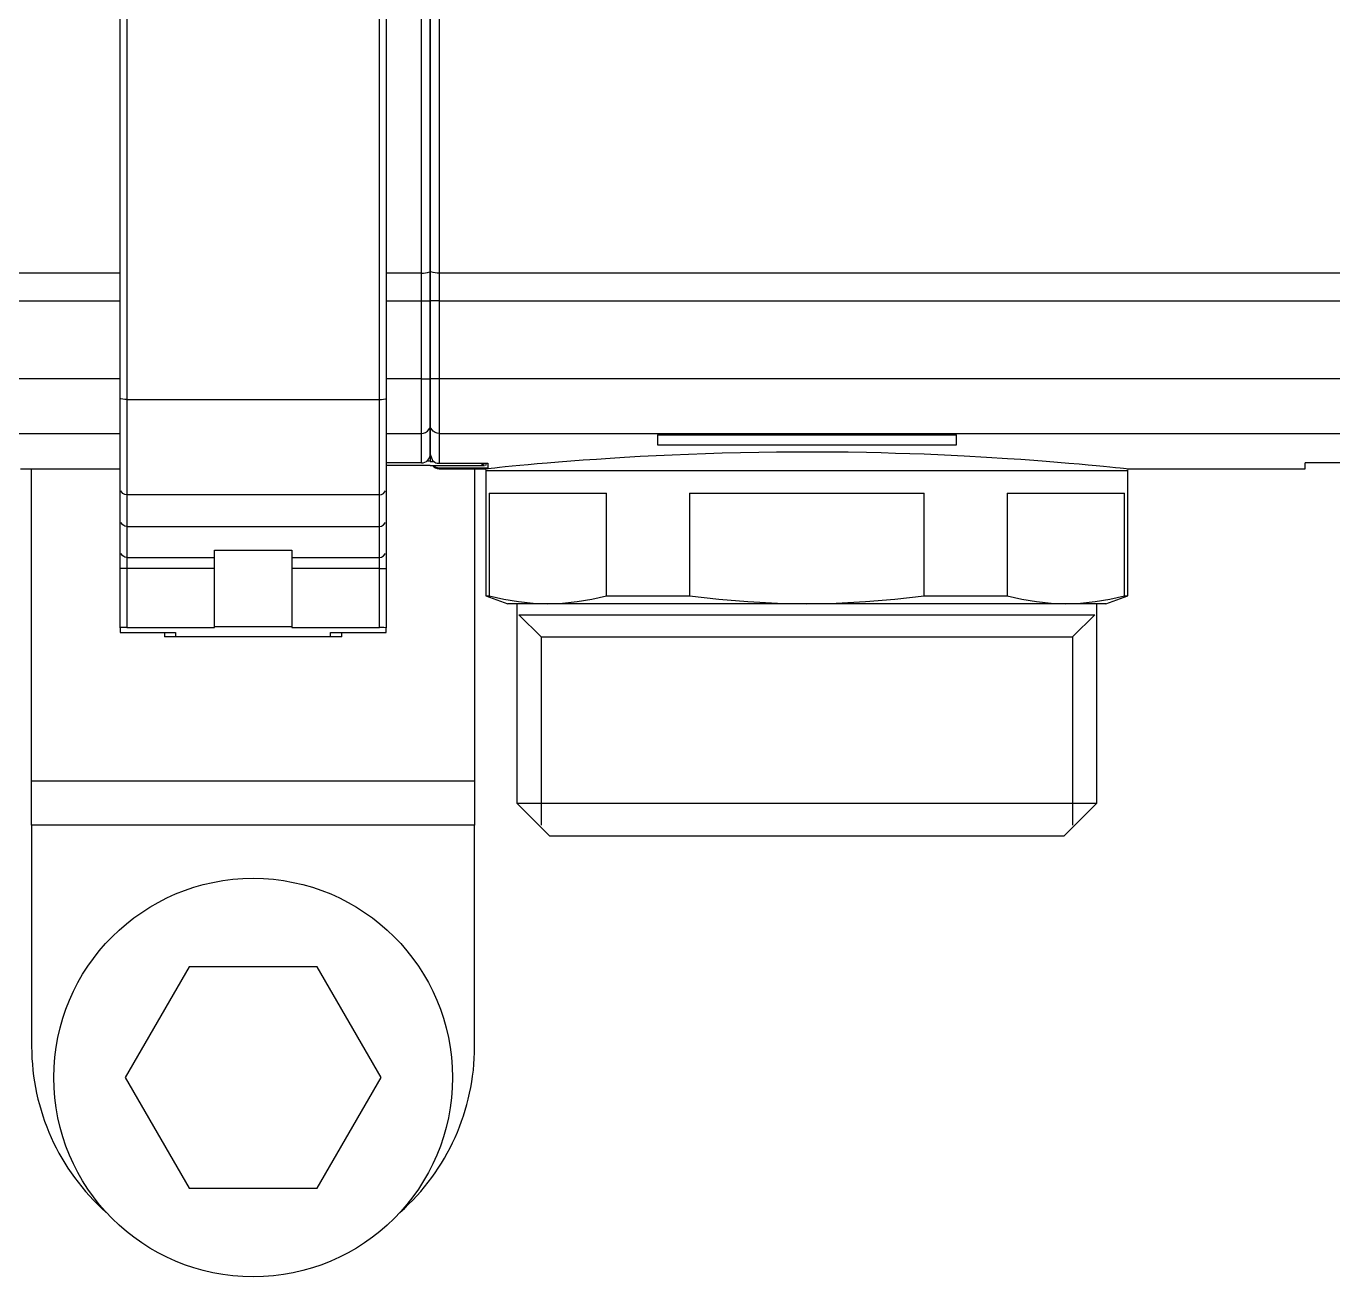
# Model space of a CAD drawing. Header units: millimetres. Extents: x 441156 to 441876, y 4514765 to 4515211.
# Drawn here: x 441489.9403 to 441490.2353, y 4515045.6339 to 4515045.9163 of the extents above; entities that cross this region are included whole.
import ezdxf

# ---------------------------------------------------------------- set-up
doc = ezdxf.new("R2010")
doc.units = ezdxf.units.MM
for name, color, linetype in [('Collettore SL', 7, 'Continuous'), ('Piantone', 5, 'Continuous'), ('Staffa', 8, 'Continuous')]:
    doc.layers.add(name, color=color, linetype=linetype)

msp = doc.modelspace()

# ---------------------------------------------------------------- linework, layer by layer
at = {"layer": 'Collettore SL', "color": 254, "linetype": 'Continuous'}
for p, q in [((441490.0295003175, 4515045.860531724), (441490.0295003175, 4515046.041196711)), ((441490.0315003175, 4515045.860948964), (441490.0315003175, 4515046.040779471)), ((441490.0315003175, 4515046.040779471), (441490.0315003175, 4515045.860948964)), ((441490.0335003175, 4515046.041196711), (441490.0335003175, 4515045.860531724)), ((441489.9615003175, 4515045.860531724), (441489.7835003175, 4515045.860531724)), ((441490.0295003175, 4515045.860531724), (441490.0215003175, 4515045.860531724)), ((441490.0295003175, 4515045.854273122), (441490.0295003175, 4515045.860531724)), ((441490.0315003175, 4515045.854273122), (441490.0315003175, 4515045.860948964)), ((441490.0315003175, 4515045.860948964), (441490.0315003175, 4515045.854273122)), ((441490.2795003175, 4515045.860531724), (441490.0335003175, 4515045.860531724)), ((441490.0335003175, 4515045.860531724), (441490.0335003175, 4515045.854273122)), ((441489.7835003175, 4515045.854273122), (441489.9615003175, 4515045.854273122)), ((441490.0215003175, 4515045.854273122), (441490.0295003175, 4515045.854273122)), ((441490.0295003175, 4515045.854273122), (441490.0315003175, 4515045.854273122)), ((441490.0295003175, 4515045.836661659), (441490.0295003175, 4515045.854273122)), ((441490.0335003175, 4515045.854273122), (441490.0315003175, 4515045.854273122)), ((441490.0315003175, 4515045.836661659), (441490.0315003175, 4515045.854273122)), ((441490.0315003175, 4515045.854273122), (441490.0315003175, 4515045.836661659)), ((441490.0335003175, 4515045.854273122), (441490.2795003175, 4515045.854273122)), ((441490.0335003175, 4515045.854273122), (441490.0335003175, 4515045.836661659)), ((441489.9615003175, 4515045.836661659), (441489.7835003175, 4515045.836661659)), ((441490.0295003175, 4515045.836661659), (441490.0215003175, 4515045.836661659)), ((441490.0295003175, 4515045.824305545), (441490.0295003175, 4515045.836661659)), ((441490.0295003175, 4515045.836661659), (441490.0315003175, 4515045.836661659)), ((441490.0335003175, 4515045.836661659), (441490.0315003175, 4515045.836661659)), ((441490.0315003175, 4515045.826282523), (441490.0315003175, 4515045.836661659)), ((441490.0315003175, 4515045.836661659), (441490.0315003175, 4515045.826282523)), ((441490.0335003175, 4515045.836661659), (441490.0335003175, 4515045.824305545)), ((441490.2795003175, 4515045.836661659), (441490.0335003175, 4515045.836661659)), ((441490.0315003175, 4515045.819677022), (441490.0315003175, 4515045.826282523)), ((441490.0315003175, 4515045.826282523), (441490.0315003175, 4515045.819677022)), ((441489.7835003175, 4515045.824305545), (441489.9615003175, 4515045.824305545)), ((441490.0215003175, 4515045.824305545), (441490.0295003175, 4515045.824305545)), ((441490.0295003175, 4515045.817672668), (441490.0295003175, 4515045.824305545)), ((441490.0335003175, 4515045.824305545), (441490.2795003175, 4515045.824305545)), ((441490.0335003175, 4515045.824305545), (441490.0335003175, 4515045.817576502)), ((441490.0827503175, 4515045.824018781), (441490.1502503175, 4515045.824018781)), ((441490.0827503175, 4515045.824018781), (441490.0827503175, 4515045.821744355)), ((441490.0827503175, 4515045.821744355), (441490.1502503175, 4515045.821744355)), ((441490.1502503175, 4515045.821744355), (441490.1502503175, 4515045.824018781)), ((441490.0315003175, 4515045.819637211), (441490.0315003175, 4515045.819677022)), ((441490.0315003175, 4515045.819637211), (441490.0315003175, 4515045.818020208)), ((441489.9390090253, 4515045.816363085), (441489.9615003175, 4515045.816363085)), ((441490.0295003175, 4515045.817672668), (441490.0215003175, 4515045.817670515)), ((441490.0315003175, 4515045.817066853), (441490.0215003175, 4515045.817066853)), ((441490.0315003175, 4515045.818020208), (441490.0306223029, 4515045.818020208)), ((441490.0315003175, 4515045.818020208), (441490.0315003175, 4515045.81801346)), ((441490.0315003175, 4515045.81801346), (441490.0322503168, 4515045.818015736)), ((441490.0315003175, 4515045.817066853), (441490.0426849187, 4515045.817052843)), ((441490.0325526535, 4515045.817065514), (441490.0325526535, 4515045.816780536)), ((441490.0335003175, 4515045.817576502), (441490.0445003175, 4515045.817610977)), ((441490.0335003175, 4515045.816540577), (441490.0335003175, 4515045.816363085)), ((441490.0335003175, 4515045.816540577), (441490.0445003175, 4515045.816527739)), ((441490.0335003175, 4515045.816363085), (441490.0439916097, 4515045.816363085)), ((441490.0439915734, 4515045.816365164), (441490.0439916097, 4515045.816363085)), ((441490.0439916097, 4515045.816363085), (441490.0445892186, 4515045.816425744)), ((441490.0439916097, 4515045.816363085), (441490.0440152916, 4515045.816363085)), ((441490.0439916097, 4515045.816363085), (441490.0440003175, 4515045.815864217)), ((441490.0440003175, 4515045.8176094), (441490.0440003175, 4515045.817172124)), ((441490.0440003175, 4515045.817083278), (441490.0440003175, 4515045.817172124)), ((441490.0445003175, 4515045.817610977), (441490.0445003175, 4515045.816527739)), ((441490.1890003175, 4515045.815864217), (441490.1890090262, 4515045.816363141)), ((441490.1890090253, 4515045.816363085), (441490.2290003175, 4515045.816363085)), ((441490.2795003175, 4515045.817672668), (441490.2290003175, 4515045.817659108)), ((441490.2290003175, 4515045.816363085), (441490.2290003175, 4515045.817659108))]:
    msp.add_line(p, q, dxfattribs=at)
for points in [[(441490.0295003175, 4515045.860531724, 0), (441490.0295701165, 4515045.860531978, 0), (441490.0296398305, 4515045.86053274, 0), (441490.0297093744, 4515045.86053401, 0), (441490.0297786637, 4515045.860535785, 0), (441490.0298476138, 4515045.860538063, 0), (441490.0299161409, 4515045.860540842, 0), (441490.0299841613, 4515045.860544118, 0), (441490.0300515922, 4515045.860547887, 0), (441490.0301183515, 4515045.860552145, 0), (441490.0301843578, 4515045.860556887, 0), (441490.0302495307, 4515045.860562106, 0), (441490.0303137908, 4515045.860567796, 0), (441490.0303770598, 4515045.860573951, 0), (441490.0304392606, 4515045.860580563, 0), (441490.0305003175, 4515045.860587624, 0), (441490.030560156, 4515045.860595125, 0), (441490.0306187033, 4515045.860603056, 0), (441490.030675888, 4515045.86061141, 0), (441490.0307316405, 4515045.860620175, 0), (441490.0307858927, 4515045.86062934, 0), (441490.0308385787, 4515045.860638894, 0), (441490.0308896342, 4515045.860648827, 0), (441490.0309389971, 4515045.860659124, 0), (441490.0309866071, 4515045.860669776, 0), (441490.0310324064, 4515045.860680767, 0), (441490.031076339, 4515045.860692086, 0), (441490.0311183515, 4515045.860703716, 0), (441490.0311583926, 4515045.860715646, 0), (441490.0311964137, 4515045.860727861, 0), (441490.0312323683, 4515045.860740344, 0), (441490.0312662127, 4515045.860753082, 0), (441490.0312979056, 4515045.860766058, 0), (441490.0313274084, 4515045.860779257, 0), (441490.0313546852, 4515045.860792663, 0), (441490.0313797027, 4515045.860806259, 0), (441490.0314024305, 4515045.86082003, 0), (441490.0314228409, 4515045.860833957, 0), (441490.031440909, 4515045.860848024, 0), (441490.0314566127, 4515045.860862215, 0), (441490.031469933, 4515045.860876511, 0), (441490.0314808536, 4515045.860890895, 0), (441490.0314893613, 4515045.86090535, 0), (441490.0314954456, 4515045.860919859, 0), (441490.0314990992, 4515045.860934403, 0), (441490.0315003175, 4515045.860948964, 0)], [(441490.0335003175, 4515045.860531724, 0), (441490.0334305185, 4515045.860531978, 0), (441490.0333608045, 4515045.86053274, 0), (441490.0332912606, 4515045.86053401, 0), (441490.0332219713, 4515045.860535785, 0), (441490.0331530211, 4515045.860538063, 0), (441490.0330844941, 4515045.860540842, 0), (441490.0330164737, 4515045.860544118, 0), (441490.0329490428, 4515045.860547887, 0), (441490.0328822835, 4515045.860552145, 0), (441490.0328162772, 4515045.860556887, 0), (441490.0327511043, 4515045.860562106, 0), (441490.0326868442, 4515045.860567796, 0), (441490.0326235752, 4515045.860573951, 0), (441490.0325613744, 4515045.860580563, 0), (441490.0325003175, 4515045.860587624, 0), (441490.032440479, 4515045.860595125, 0), (441490.0323819317, 4515045.860603056, 0), (441490.032324747, 4515045.86061141, 0), (441490.0322689945, 4515045.860620175, 0), (441490.0322147423, 4515045.86062934, 0), (441490.0321620563, 4515045.860638894, 0), (441490.0321110007, 4515045.860648827, 0), (441490.0320616379, 4515045.860659124, 0), (441490.0320140278, 4515045.860669776, 0), (441490.0319682286, 4515045.860680767, 0), (441490.031924296, 4515045.860692086, 0), (441490.0318822835, 4515045.860703716, 0), (441490.0318422423, 4515045.860715646, 0), (441490.0318042213, 4515045.860727861, 0), (441490.0317682667, 4515045.860740344, 0), (441490.0317344223, 4515045.860753082, 0), (441490.0317027294, 4515045.860766058, 0), (441490.0316732266, 4515045.860779257, 0), (441490.0316459498, 4515045.860792663, 0), (441490.0316209323, 4515045.860806259, 0), (441490.0315982045, 4515045.86082003, 0), (441490.0315777941, 4515045.860833957, 0), (441490.031559726, 4515045.860848024, 0), (441490.0315440223, 4515045.860862215, 0), (441490.031530702, 4515045.860876511, 0), (441490.0315197813, 4515045.860890895, 0), (441490.0315112737, 4515045.86090535, 0), (441490.0315051894, 4515045.860919859, 0), (441490.0315015359, 4515045.860934403, 0), (441490.0315003175, 4515045.860948964, 0)], [(441490.0295003175, 4515045.824305545, 0), (441490.0295701165, 4515045.824306749, 0), (441490.0296398305, 4515045.82431036, 0), (441490.0297093744, 4515045.824316375, 0), (441490.0297786637, 4515045.824324785, 0), (441490.0298476138, 4515045.82433558, 0), (441490.0299161409, 4515045.824348746, 0), (441490.0299841613, 4515045.824364269, 0), (441490.0300515922, 4515045.824382129, 0), (441490.0301183515, 4515045.824402304, 0), (441490.0301843578, 4515045.824424771, 0), (441490.0302495307, 4515045.8244495, 0), (441490.0303137908, 4515045.824476464, 0), (441490.0303770598, 4515045.824505626, 0), (441490.0304392606, 4515045.824536955, 0), (441490.0305003175, 4515045.824570409, 0), (441490.030560156, 4515045.82460595, 0), (441490.0306187033, 4515045.824643534, 0), (441490.030675888, 4515045.824683114, 0), (441490.0307316405, 4515045.824724643, 0), (441490.0307858927, 4515045.824768069, 0), (441490.0308385787, 4515045.824813342, 0), (441490.0308896342, 4515045.824860403, 0), (441490.0309389971, 4515045.824909198, 0), (441490.0309866071, 4515045.824959666, 0), (441490.0310324064, 4515045.825011746, 0), (441490.031076339, 4515045.825065373, 0), (441490.0311183515, 4515045.825120484, 0), (441490.0311583926, 4515045.825177011, 0), (441490.0311964137, 4515045.825234884, 0), (441490.0312323683, 4515045.825294034, 0), (441490.0312662127, 4515045.825354388, 0), (441490.0312979056, 4515045.825415873, 0), (441490.0313274084, 4515045.825478413, 0), (441490.0313546852, 4515045.825541934, 0), (441490.0313797027, 4515045.825606356, 0), (441490.0314024305, 4515045.825671603, 0), (441490.0314228409, 4515045.825737594, 0), (441490.031440909, 4515045.825804248, 0), (441490.0314566127, 4515045.825871486, 0), (441490.031469933, 4515045.825939224, 0), (441490.0314808536, 4515045.826007381, 0), (441490.0314893613, 4515045.826075872, 0), (441490.0314954456, 4515045.826144616, 0), (441490.0314990992, 4515045.826213527, 0), (441490.0315003175, 4515045.826282523, 0)], [(441490.0335003175, 4515045.824305545, 0), (441490.0334305185, 4515045.824306749, 0), (441490.0333608045, 4515045.82431036, 0), (441490.0332912606, 4515045.824316375, 0), (441490.0332219713, 4515045.824324785, 0), (441490.0331530211, 4515045.82433558, 0), (441490.0330844941, 4515045.824348746, 0), (441490.0330164737, 4515045.824364269, 0), (441490.0329490428, 4515045.824382129, 0), (441490.0328822835, 4515045.824402304, 0), (441490.0328162772, 4515045.824424771, 0), (441490.0327511043, 4515045.8244495, 0), (441490.0326868442, 4515045.824476464, 0), (441490.0326235752, 4515045.824505626, 0), (441490.0325613744, 4515045.824536955, 0), (441490.0325003175, 4515045.824570409, 0), (441490.032440479, 4515045.82460595, 0), (441490.0323819317, 4515045.824643534, 0), (441490.032324747, 4515045.824683114, 0), (441490.0322689945, 4515045.824724643, 0), (441490.0322147423, 4515045.824768069, 0), (441490.0321620563, 4515045.824813342, 0), (441490.0321110007, 4515045.824860403, 0), (441490.0320616379, 4515045.824909198, 0), (441490.0320140278, 4515045.824959666, 0), (441490.0319682286, 4515045.825011746, 0), (441490.031924296, 4515045.825065373, 0), (441490.0318822835, 4515045.825120484, 0), (441490.0318422423, 4515045.825177011, 0), (441490.0318042213, 4515045.825234884, 0), (441490.0317682667, 4515045.825294034, 0), (441490.0317344223, 4515045.825354388, 0), (441490.0317027294, 4515045.825415873, 0), (441490.0316732266, 4515045.825478413, 0), (441490.0316459498, 4515045.825541934, 0), (441490.0316209323, 4515045.825606356, 0), (441490.0315982045, 4515045.825671603, 0), (441490.0315777941, 4515045.825737594, 0), (441490.031559726, 4515045.825804248, 0), (441490.0315440223, 4515045.825871486, 0), (441490.031530702, 4515045.825939224, 0), (441490.0315197813, 4515045.826007381, 0), (441490.0315112737, 4515045.826075872, 0), (441490.0315051894, 4515045.826144616, 0), (441490.0315015359, 4515045.826213527, 0), (441490.0315003175, 4515045.826282523, 0)], [(441490.0315003175, 4515045.819637211, 0), (441490.0315003805, 4515045.819620626, 0), (441490.0315056703, 4515045.819484423, 0), (441490.0315195526, 4515045.81934812, 0), (441490.0315423469, 4515045.81921118, 0), (441490.0315742336, 4515045.819074635, 0), (441490.0316243693, 4515045.818913314, 0), (441490.0316885037, 4515045.818753393, 0), (441490.0317686019, 4515045.818593636, 0), (441490.0318148342, 4515045.818514664, 0), (441490.0318651338, 4515045.818436924, 0), (441490.031938398, 4515045.818335913, 0), (441490.0320196489, 4515045.818237467, 0), (441490.0321104011, 4515045.818141064, 0), (441490.0321592088, 4515045.818094223, 0), (441490.0322100589, 4515045.818048712, 0), (441490.0322883028, 4515045.817984623, 0), (441490.0323711828, 4515045.817923809, 0), (441490.0324150374, 4515045.817894322, 0), (441490.0324598177, 4515045.817866007, 0), (441490.0325058571, 4515045.817838702, 0), (441490.0325526535, 4515045.817812744, 0)], [(441490.0445892186, 4515045.816425744, 0), (441490.0452104384, 4515045.816490334, 0), (441490.0460453464, 4515045.81657627, 0), (441490.0470964387, 4515045.816683033, 0), (441490.0484240171, 4515045.816815607, 0), (441490.0499840858, 4515045.816968159, 0), (441490.051671484, 4515045.817129217, 0), (441490.0535607861, 4515045.817304678, 0), (441490.0556547571, 4515045.817493135, 0), (441490.0578997682, 4515045.817688157, 0), (441490.060463716, 4515045.817901981, 0), (441490.0632242099, 4515045.818121574, 0), (441490.0660199162, 4515045.818332729, 0), (441490.0689789213, 4515045.818543888, 0), (441490.0721036117, 4515045.818753092, 0), (441490.0753156441, 4515045.818953378, 0), (441490.0788486518, 4515045.819156376, 0), (441490.082521894, 4515045.819348194, 0), (441490.0861114689, 4515045.819516681, 0), (441490.0898060054, 4515045.819670507, 0), (441490.0936070963, 4515045.819808017, 0), (441490.0974198407, 4515045.81992479, 0), (441490.1015183359, 4515045.820026674, 0), (441490.1056824284, 4515045.820105089, 0), (441490.109641648, 4515045.820156176, 0), (441490.1136341754, 4515045.82018452, 0), (441490.1176604871, 4515045.820189534, 0), (441490.1216211625, 4515045.820171373, 0), (441490.1257953461, 4515045.820127447, 0), (441490.129952086, 4515045.820058431, 0), (441490.1332478067, 4515045.81998579, 0), (441490.1365140514, 4515045.819898167, 0), (441490.1397577134, 4515045.819795754, 0), (441490.1429568306, 4515045.819679726, 0)], [(441490.1429568306, 4515045.819679726, 0), (441490.1429704121, 4515045.819679202, 0), (441490.1475698106, 4515045.819486174, 0), (441490.1520409026, 4515045.819269015, 0), (441490.1570215593, 4515045.81899288, 0), (441490.1617674168, 4515045.81869624, 0), (441490.1648255996, 4515045.818487776, 0), (441490.1677448048, 4515045.818276143, 0), (441490.1705231991, 4515045.818063256, 0), (441490.1730950312, 4515045.817856246, 0), (441490.1756298289, 4515045.817642862, 0), (441490.1779730386, 4515045.817437354, 0), (441490.1800023334, 4515045.817252978, 0), (441490.1818433965, 4515045.817080568, 0), (441490.1834935733, 4515045.816921885, 0), (441490.1849150619, 4515045.816782051, 0), (441490.1861945707, 4515045.816653697, 0), (441490.1872420714, 4515045.816546865, 0), (441490.188011359, 4515045.816467403, 0), (441490.1885646822, 4515045.816409723, 0), (441490.1888989699, 4515045.816374663, 0), (441490.189009022, 4515045.816363086, 0)], [(441490.0426849187, 4515045.817052843, 0), (441490.0427887763, 4515045.817052817, 0), (441490.0428923686, 4515045.817052993, 0), (441490.042997939, 4515045.817053385, 0), (441490.0431017014, 4515045.817053989, 0), (441490.0432000725, 4515045.817054774, 0), (441490.0432953424, 4515045.817055751, 0), (441490.043389438, 4515045.817056951, 0), (441490.043478868, 4515045.817058342, 0), (441490.0435606734, 4515045.817059869, 0), (441490.0436368918, 4515045.817061558, 0), (441490.0437089167, 4515045.817063459, 0), (441490.0437739452, 4515045.81706551, 0), (441490.0438299724, 4515045.817067636, 0), (441490.043878555, 4515045.817069881, 0), (441490.0439203966, 4515045.817072297, 0), (441490.0439536971, 4515045.817074809, 0), (441490.0439738538, 4515045.817076856, 0), (441490.0439883865, 4515045.817078942, 0), (441490.0439973276, 4515045.817081099, 0), (441490.0440003175, 4515045.817083278, 0)], [(441490.0430052926, 4515045.817443591, 0), (441490.0430969506, 4515045.817351541, 0), (441490.043232039, 4515045.817302554, 0), (441490.043426945, 4515045.817256401, 0), (441490.0436836812, 4515045.817212788, 0), (441490.0440003175, 4515045.817172124, 0)]]:
    msp.add_polyline3d(points, dxfattribs=at)
for centre, radius, start, end in [((441490.0294967635, 4515045.819673538), 0.002002029928243054, 270.1017683447124, 0.09961835923514178), ((441490.0335003175, 4515045.818363085), 0.00199999999999978, 220.4226201726252, 270), ((441490.0335217604, 4515045.818580398), 0.002044106615424202, 227.8089531991564, 241.7004568075), ((441490.0334936641, 4515045.819569822), 0.001993275226397362, 241.8285542301605, 270.1912453649883), ((441490.0335030103, 4515045.818541931), 0.002001396405594269, 241.6510016179976, 269.9229079784191)]:
    msp.add_arc(centre, radius, start, end, dxfattribs=at)
at = {"layer": 'Piantone', "color": 254, "linetype": 'Continuous'}
for p, q in [((441490.1890003175, 4515045.815864217), (441490.0440003175, 4515045.815864217)), ((441490.0440003175, 4515045.815864217), (441490.0440003175, 4515045.787684073)), ((441490.1890003175, 4515045.815864217), (441490.0440003175, 4515045.815864217)), ((441490.1890003175, 4515045.787684073), (441490.1890003175, 4515045.815864217)), ((441490.0448148462, 4515045.810864221), (441490.0712723593, 4515045.810864221)), ((441490.0448148462, 4515045.810864221), (441490.0448148462, 4515045.787684073)), ((441490.0712723593, 4515045.787684073), (441490.0712723593, 4515045.810864221)), ((441490.0900428044, 4515045.810864221), (441490.0900428044, 4515045.787684073)), ((441490.0900428044, 4515045.810864221), (441490.1429578306, 4515045.810864221)), ((441490.1429578306, 4515045.787684073), (441490.1429578306, 4515045.810864221)), ((441490.1617282757, 4515045.810864221), (441490.1881857888, 4515045.810864221)), ((441490.1617282757, 4515045.810864221), (441490.1617282757, 4515045.787684073)), ((441490.1881857888, 4515045.787684073), (441490.1881857888, 4515045.810864221)), ((441490.0440003175, 4515045.787684073), (441490.0448148462, 4515045.787684073)), ((441490.0440003175, 4515045.787684073), (441490.0490003175, 4515045.785864221)), ((441490.0712723593, 4515045.787684073), (441490.0900428044, 4515045.787684073)), ((441490.1429578306, 4515045.787684073), (441490.1617282757, 4515045.787684073)), ((441490.1840003175, 4515045.785864221), (441490.1890003175, 4515045.787684073)), ((441490.1881857888, 4515045.787684073), (441490.1890003175, 4515045.787684073)), ((441490.0580436027, 4515045.785864221), (441490.0490003175, 4515045.785864221)), ((441490.0510003175, 4515045.785864221), (441490.0510003175, 4515045.740864221)), ((441490.0515003175, 4515045.783364221), (441490.0565003175, 4515045.778364222)), ((441490.0515003175, 4515045.783364221), (441490.1815003175, 4515045.783364221)), ((441490.1165003175, 4515045.785864221), (441490.0580436027, 4515045.785864221)), ((441490.1749570323, 4515045.785864221), (441490.1165003175, 4515045.785864221)), ((441490.1840003175, 4515045.785864221), (441490.1749570323, 4515045.785864221)), ((441490.1815003175, 4515045.783364221), (441490.1765003175, 4515045.778364222)), ((441490.1820003175, 4515045.740864221), (441490.1820003175, 4515045.785864221)), ((441490.0565003175, 4515045.778364222), (441490.0565003175, 4515045.735864221)), ((441490.0565003175, 4515045.778364222), (441490.1765003175, 4515045.778364222)), ((441490.1765003175, 4515045.778364222), (441490.1765003175, 4515045.735864221)), ((441490.0510003175, 4515045.740864221), (441490.1820003175, 4515045.740864221)), ((441490.0510003175, 4515045.740864221), (441490.0585003175, 4515045.733364222)), ((441490.1745003175, 4515045.733364222), (441490.1820003175, 4515045.740864221)), ((441490.1745003175, 4515045.733364222), (441490.0585003175, 4515045.733364222))]:
    msp.add_line(p, q, dxfattribs=at)
for points in [[(441490.0448148462, 4515045.787684073, 0), (441490.0481007221, 4515045.786908186, 0), (441490.0514001046, 4515045.786335674, 0), (441490.0547177509, 4515045.785983222, 0), (441490.0580436027, 4515045.785864221, 0)], [(441490.0580436027, 4515045.785864221, 0), (441490.0613507919, 4515045.785981893, 0), (441490.064657981, 4515045.786331589, 0), (441490.067968785, 4515045.786904548, 0), (441490.0712723593, 4515045.787684073, 0)], [(441490.0900428044, 4515045.787684073, 0), (441490.0966145563, 4515045.786908186, 0), (441490.1032133212, 4515045.786335674, 0), (441490.1098486139, 4515045.785983222, 0), (441490.1165003175, 4515045.785864221, 0)], [(441490.1165003175, 4515045.785864221, 0), (441490.1231146958, 4515045.785981893, 0), (441490.1297290741, 4515045.786331589, 0), (441490.1363506821, 4515045.786904548, 0), (441490.1429578306, 4515045.787684073, 0)], [(441490.1617282757, 4515045.787684073, 0), (441490.1650141517, 4515045.786908186, 0), (441490.1683135341, 4515045.786335674, 0), (441490.1716311804, 4515045.785983222, 0), (441490.1749570323, 4515045.785864221, 0)], [(441490.1749570323, 4515045.785864221, 0), (441490.1782642214, 4515045.785981893, 0), (441490.1815714105, 4515045.786331589, 0), (441490.1848822145, 4515045.786904548, 0), (441490.1881857888, 4515045.787684073, 0)]]:
    msp.add_polyline3d(points, dxfattribs=at)
at = {"layer": 'Staffa', "color": 254, "linetype": 'Continuous'}
for p, q in [((441489.9615003175, 4515045.832236595), (441489.9615003175, 4515046.06949184)), ((441489.9630003175, 4515046.069757343), (441489.9630003175, 4515045.831971092)), ((441490.0200003175, 4515045.831971092), (441490.0200003175, 4515046.069757343)), ((441490.0215003175, 4515046.06949184), (441490.0215003175, 4515045.832236595)), ((441489.9615003175, 4515045.81194943), (441489.9615003175, 4515045.832236595)), ((441489.9630003175, 4515045.831971092), (441490.0200003175, 4515045.831971092)), ((441489.9630003175, 4515045.831971092), (441489.9630003175, 4515045.810466696)), ((441490.0200003175, 4515045.810466696), (441490.0200003175, 4515045.831971092)), ((441490.0215003175, 4515045.832236595), (441490.0215003175, 4515045.81194943)), ((441489.9415003175, 4515045.745864219), (441489.9415003175, 4515045.816363085)), ((441490.0415003175, 4515045.816363085), (441490.0415003175, 4515045.745864219)), ((441489.9615003175, 4515045.804825838), (441489.9615003175, 4515045.81194943)), ((441490.0200003175, 4515045.810466696), (441489.9630003175, 4515045.810466696)), ((441489.9630003175, 4515045.810466696), (441489.9630003175, 4515045.803327893)), ((441490.0200003175, 4515045.803327893), (441490.0200003175, 4515045.810466696)), ((441490.0215003175, 4515045.81194943), (441490.0215003175, 4515045.804825838)), ((441489.9615003175, 4515045.797830691), (441489.9615003175, 4515045.804825838)), ((441490.0215003175, 4515045.804825838), (441490.0215003175, 4515045.797830691)), ((441489.9630003175, 4515045.803327893), (441490.0200003175, 4515045.803327893)), ((441489.9630003175, 4515045.803327893), (441489.9630003175, 4515045.796332746)), ((441490.0200003175, 4515045.796332746), (441490.0200003175, 4515045.803327893)), ((441489.9615003175, 4515045.793836173), (441489.9615003175, 4515045.797830691)), ((441489.9630003175, 4515045.796332746), (441489.9827503175, 4515045.796332746)), ((441489.9630003175, 4515045.796332746), (441489.9630003175, 4515045.793836173)), ((441489.9827503175, 4515045.797990081), (441490.0002503175, 4515045.797990081)), ((441489.9827503175, 4515045.780727456), (441489.9827503175, 4515045.797990081)), ((441490.0002503175, 4515045.797990081), (441490.0002503175, 4515045.780727456)), ((441490.0002503175, 4515045.796332746), (441490.0200003175, 4515045.796332746)), ((441490.0200003175, 4515045.793836173), (441490.0200003175, 4515045.796332746)), ((441490.0215003175, 4515045.797830691), (441490.0215003175, 4515045.793836173)), ((441489.9630003175, 4515045.793836173), (441489.9615003175, 4515045.793836173)), ((441489.9615003175, 4515045.780434326), (441489.9615003175, 4515045.793836173)), ((441489.9827503175, 4515045.793836173), (441489.9630003175, 4515045.793836173)), ((441489.9630003175, 4515045.793836173), (441489.9630003175, 4515045.780512938)), ((441490.0200003175, 4515045.793836173), (441490.0002503175, 4515045.793836173)), ((441490.0200003175, 4515045.793836173), (441490.0215003175, 4515045.793836173)), ((441490.0200003175, 4515045.780512938), (441490.0200003175, 4515045.793836173)), ((441490.0215003175, 4515045.793836173), (441490.0215003175, 4515045.780434326)), ((441489.9615003175, 4515045.780434326), (441489.9615003175, 4515045.779333763)), ((441489.9630003175, 4515045.780512938), (441489.9827503175, 4515045.780512938)), ((441489.9827503175, 4515045.780727456), (441490.0002503175, 4515045.780727456)), ((441489.9827503175, 4515045.780512938), (441489.9827503175, 4515045.780727456)), ((441490.0002503175, 4515045.780727456), (441490.0002503175, 4515045.780512938)), ((441490.0002503175, 4515045.780512938), (441490.0200003175, 4515045.780512938)), ((441490.0215003175, 4515045.779333763), (441490.0215003175, 4515045.780434326)), ((441489.9615003175, 4515045.779333763), (441489.9740003175, 4515045.779333763)), ((441489.9715003175, 4515045.779333763), (441489.9715003175, 4515045.778364219)), ((441490.0115003175, 4515045.778364219), (441489.9715003175, 4515045.778364219)), ((441489.9740003175, 4515045.779333763), (441489.9740003175, 4515045.778364219)), ((441490.0090003175, 4515045.779333763), (441490.0215003175, 4515045.779333763)), ((441490.0090003175, 4515045.778364219), (441490.0090003175, 4515045.779333763)), ((441490.0115003175, 4515045.778364219), (441490.0115003175, 4515045.779333763)), ((441489.9415003175, 4515045.745864219), (441490.0415003175, 4515045.745864219)), ((441489.9415003175, 4515045.735864219), (441489.9415003175, 4515045.745864219)), ((441490.0415003175, 4515045.745864219), (441490.0415003175, 4515045.735864219)), ((441490.0415003175, 4515045.735864219), (441489.9415003175, 4515045.735864219)), ((441489.9415003175, 4515045.735864219), (441489.9415003175, 4515045.685864219)), ((441490.0415003175, 4515045.685864219), (441490.0415003175, 4515045.735864219)), ((441489.9770665608, 4515045.703864219), (441489.9626328041, 4515045.678864219)), ((441490.0059340742, 4515045.703864219), (441489.9770665608, 4515045.703864219)), ((441490.0203678309, 4515045.678864219), (441490.0059340742, 4515045.703864219)), ((441489.9626328041, 4515045.678864219), (441489.9770665608, 4515045.653864219)), ((441490.0059340742, 4515045.653864219), (441490.0203678309, 4515045.678864219)), ((441489.9770665608, 4515045.653864219), (441490.0059340742, 4515045.653864219))]:
    msp.add_line(p, q, dxfattribs=at)
for points in [[(441489.9630003175, 4515045.831971092, 0), (441489.9629479683, 4515045.831971254, 0), (441489.9628956828, 4515045.831971738, 0), (441489.9628435248, 4515045.831972547, 0), (441489.9627915578, 4515045.831973676, 0), (441489.9627398452, 4515045.831975126, 0), (441489.9626884499, 4515045.831976894, 0), (441489.9626374347, 4515045.831978979, 0), (441489.9625868615, 4515045.831981377, 0), (441489.962536792, 4515045.831984087, 0), (441489.9624872873, 4515045.831987103, 0), (441489.9624384076, 4515045.831990425, 0), (441489.9623902125, 4515045.831994046, 0), (441489.9623427608, 4515045.831997963, 0), (441489.9622961102, 4515045.832002169, 0), (441489.9622503175, 4515045.832006663, 0), (441489.9622054386, 4515045.832011436, 0), (441489.9621615281, 4515045.832016483, 0), (441489.9621186396, 4515045.832021799, 0), (441489.9620768253, 4515045.832027376, 0), (441489.9620361361, 4515045.832033209, 0), (441489.9619966216, 4515045.832039288, 0), (441489.9619583299, 4515045.832045608, 0), (441489.9619213078, 4515045.832052161, 0), (441489.9618856002, 4515045.832058939, 0), (441489.9618512508, 4515045.832065933, 0), (441489.9618183014, 4515045.832073135, 0), (441489.961786792, 4515045.832080537, 0), (441489.9617567611, 4515045.832088128, 0), (441489.9617282454, 4515045.832095901, 0), (441489.9617012794, 4515045.832103844, 0), (441489.9616758961, 4515045.832111949, 0), (441489.9616521265, 4515045.832120206, 0), (441489.9616299993, 4515045.832128606, 0), (441489.9616095417, 4515045.832137137, 0), (441489.9615907785, 4515045.832145788, 0), (441489.9615737327, 4515045.832154551, 0), (441489.9615584249, 4515045.832163413, 0), (441489.9615448739, 4515045.832172365, 0), (441489.9615330961, 4515045.832181394, 0), (441489.9615231059, 4515045.832190491, 0), (441489.9615149154, 4515045.832199645, 0), (441489.9615085347, 4515045.832208843, 0), (441489.9615039714, 4515045.832218075, 0), (441489.9615012312, 4515045.83222733, 0), (441489.9615003175, 4515045.832236595, 0)], [(441490.0200003175, 4515045.831971092, 0), (441490.0200526667, 4515045.831971254, 0), (441490.0201049522, 4515045.831971738, 0), (441490.0201571102, 4515045.831972547, 0), (441490.0202090772, 4515045.831973676, 0), (441490.0202607898, 4515045.831975126, 0), (441490.020312185, 4515045.831976894, 0), (441490.0203632003, 4515045.831978979, 0), (441490.0204137735, 4515045.831981377, 0), (441490.020463843, 4515045.831984087, 0), (441490.0205133477, 4515045.831987103, 0), (441490.0205622274, 4515045.831990425, 0), (441490.0206104225, 4515045.831994046, 0), (441490.0206578742, 4515045.831997963, 0), (441490.0207045248, 4515045.832002169, 0), (441490.0207503175, 4515045.832006663, 0), (441490.0207951964, 4515045.832011436, 0), (441490.0208391069, 4515045.832016483, 0), (441490.0208819954, 4515045.832021799, 0), (441490.0209238097, 4515045.832027376, 0), (441490.0209644989, 4515045.832033209, 0), (441490.0210040134, 4515045.832039288, 0), (441490.021042305, 4515045.832045608, 0), (441490.0210793272, 4515045.832052161, 0), (441490.0211150347, 4515045.832058939, 0), (441490.0211493841, 4515045.832065933, 0), (441490.0211823336, 4515045.832073135, 0), (441490.021213843, 4515045.832080537, 0), (441490.0212438739, 4515045.832088128, 0), (441490.0212723896, 4515045.832095901, 0), (441490.0212993556, 4515045.832103844, 0), (441490.0213247389, 4515045.832111949, 0), (441490.0213485085, 4515045.832120206, 0), (441490.0213706357, 4515045.832128606, 0), (441490.0213910933, 4515045.832137137, 0), (441490.0214098564, 4515045.832145788, 0), (441490.0214269023, 4515045.832154551, 0), (441490.02144221, 4515045.832163413, 0), (441490.0214557611, 4515045.832172365, 0), (441490.0214675389, 4515045.832181394, 0), (441490.0214775291, 4515045.832190491, 0), (441490.0214857196, 4515045.832199645, 0), (441490.0214921003, 4515045.832208843, 0), (441490.0214966636, 4515045.832218075, 0), (441490.0214994038, 4515045.83222733, 0), (441490.0215003175, 4515045.832236595, 0)], [(441489.9630003175, 4515045.810466696, 0), (441489.9629479683, 4515045.810467599, 0), (441489.9628956828, 4515045.810470308, 0), (441489.9628435248, 4515045.810474819, 0), (441489.9627915578, 4515045.810481125, 0), (441489.9627398452, 4515045.810489222, 0), (441489.9626884499, 4515045.810499097, 0), (441489.9626374347, 4515045.81051074, 0), (441489.9625868615, 4515045.810524135, 0), (441489.962536792, 4515045.810539266, 0), (441489.9624872873, 4515045.810556116, 0), (441489.9624384076, 4515045.810574663, 0), (441489.9623902125, 4515045.810594885, 0), (441489.9623427608, 4515045.810616758, 0), (441489.9622961102, 4515045.810640253, 0), (441489.9622503175, 4515045.810665345, 0), (441489.9622054386, 4515045.810692, 0), (441489.9621615281, 4515045.810720188, 0), (441489.9621186396, 4515045.810749873, 0), (441489.9620768253, 4515045.81078102, 0), (441489.9620361361, 4515045.81081359, 0), (441489.9619966216, 4515045.810847544, 0), (441489.9619583299, 4515045.81088284, 0), (441489.9619213078, 4515045.810919437, 0), (441489.9618856002, 4515045.810957287, 0), (441489.9618512508, 4515045.810996347, 0), (441489.9618183014, 4515045.811036567, 0), (441489.961786792, 4515045.8110779, 0), (441489.9617567611, 4515045.811120296, 0), (441489.9617282454, 4515045.8111637, 0), (441489.9617012794, 4515045.811208063, 0), (441489.9616758961, 4515045.811253329, 0), (441489.9616521265, 4515045.811299442, 0), (441489.9616299993, 4515045.811346347, 0), (441489.9616095417, 4515045.811393988, 0), (441489.9615907785, 4515045.811442305, 0), (441489.9615737327, 4515045.81149124, 0), (441489.9615584249, 4515045.811540733, 0), (441489.9615448739, 4515045.811590724, 0), (441489.9615330961, 4515045.811641152, 0), (441489.9615231059, 4515045.811691956, 0), (441489.9615149154, 4515045.811743073, 0), (441489.9615085347, 4515045.811794442, 0), (441489.9615039714, 4515045.811845999, 0), (441489.9615012312, 4515045.811897683, 0), (441489.9615003175, 4515045.81194943, 0)], [(441490.0200003175, 4515045.810466696, 0), (441490.0200526667, 4515045.810467599, 0), (441490.0201049522, 4515045.810470308, 0), (441490.0201571102, 4515045.810474819, 0), (441490.0202090772, 4515045.810481125, 0), (441490.0202607898, 4515045.810489222, 0), (441490.020312185, 4515045.810499097, 0), (441490.0203632003, 4515045.81051074, 0), (441490.0204137735, 4515045.810524135, 0), (441490.020463843, 4515045.810539266, 0), (441490.0205133477, 4515045.810556116, 0), (441490.0205622274, 4515045.810574663, 0), (441490.0206104225, 4515045.810594885, 0), (441490.0206578742, 4515045.810616758, 0), (441490.0207045248, 4515045.810640253, 0), (441490.0207503175, 4515045.810665345, 0), (441490.0207951964, 4515045.810692, 0), (441490.0208391069, 4515045.810720188, 0), (441490.0208819954, 4515045.810749873, 0), (441490.0209238097, 4515045.81078102, 0), (441490.0209644989, 4515045.81081359, 0), (441490.0210040134, 4515045.810847544, 0), (441490.021042305, 4515045.81088284, 0), (441490.0210793272, 4515045.810919437, 0), (441490.0211150347, 4515045.810957287, 0), (441490.0211493841, 4515045.810996347, 0), (441490.0211823336, 4515045.811036567, 0), (441490.021213843, 4515045.8110779, 0), (441490.0212438739, 4515045.811120296, 0), (441490.0212723896, 4515045.8111637, 0), (441490.0212993556, 4515045.811208063, 0), (441490.0213247389, 4515045.811253329, 0), (441490.0213485085, 4515045.811299442, 0), (441490.0213706357, 4515045.811346347, 0), (441490.0213910933, 4515045.811393988, 0), (441490.0214098564, 4515045.811442305, 0), (441490.0214269023, 4515045.81149124, 0), (441490.02144221, 4515045.811540733, 0), (441490.0214557611, 4515045.811590724, 0), (441490.0214675389, 4515045.811641152, 0), (441490.0214775291, 4515045.811691956, 0), (441490.0214857196, 4515045.811743073, 0), (441490.0214921003, 4515045.811794442, 0), (441490.0214966636, 4515045.811845999, 0), (441490.0214994038, 4515045.811897683, 0), (441490.0215003175, 4515045.81194943, 0)], [(441489.9630003175, 4515045.803327893, 0), (441489.9629479683, 4515045.803328806, 0), (441489.9628956828, 4515045.803331542, 0), (441489.9628435248, 4515045.803336099, 0), (441489.9627915578, 4515045.803342471, 0), (441489.9627398452, 4515045.80335065, 0), (441489.9626884499, 4515045.803360627, 0), (441489.9626374347, 4515045.803372389, 0), (441489.9625868615, 4515045.803385921, 0), (441489.962536792, 4515045.803401208, 0), (441489.9624872873, 4515045.80341823, 0), (441489.9624384076, 4515045.803436968, 0), (441489.9623902125, 4515045.803457397, 0), (441489.9623427608, 4515045.803479494, 0), (441489.9622961102, 4515045.803503231, 0), (441489.9622503175, 4515045.80352858, 0), (441489.9622054386, 4515045.803555508, 0), (441489.9621615281, 4515045.803583985, 0), (441489.9621186396, 4515045.803613975, 0), (441489.9620768253, 4515045.803645441, 0), (441489.9620361361, 4515045.803678345, 0), (441489.9619966216, 4515045.803712647, 0), (441489.9619583299, 4515045.803748306, 0), (441489.9619213078, 4515045.803785278, 0), (441489.9618856002, 4515045.803823517, 0), (441489.9618512508, 4515045.803862977, 0), (441489.9618183014, 4515045.80390361, 0), (441489.961786792, 4515045.803945368, 0), (441489.9617567611, 4515045.803988198, 0), (441489.9617282454, 4515045.804032048, 0), (441489.9617012794, 4515045.804076865, 0), (441489.9616758961, 4515045.804122595, 0), (441489.9616521265, 4515045.804169182, 0), (441489.9616299993, 4515045.804216568, 0), (441489.9616095417, 4515045.804264697, 0), (441489.9615907785, 4515045.80431351, 0), (441489.9615737327, 4515045.804362947, 0), (441489.9615584249, 4515045.804412948, 0), (441489.9615448739, 4515045.804463452, 0), (441489.9615330961, 4515045.804514397, 0), (441489.9615231059, 4515045.804565722, 0), (441489.9615149154, 4515045.804617364, 0), (441489.9615085347, 4515045.804669259, 0), (441489.9615039714, 4515045.804721346, 0), (441489.9615012312, 4515045.80477356, 0), (441489.9615003175, 4515045.804825838, 0)], [(441490.0200003175, 4515045.803327893, 0), (441490.0200526667, 4515045.803328806, 0), (441490.0201049522, 4515045.803331542, 0), (441490.0201571102, 4515045.803336099, 0), (441490.0202090772, 4515045.803342471, 0), (441490.0202607898, 4515045.80335065, 0), (441490.020312185, 4515045.803360627, 0), (441490.0203632003, 4515045.803372389, 0), (441490.0204137735, 4515045.803385921, 0), (441490.020463843, 4515045.803401208, 0), (441490.0205133477, 4515045.80341823, 0), (441490.0205622274, 4515045.803436968, 0), (441490.0206104225, 4515045.803457397, 0), (441490.0206578742, 4515045.803479494, 0), (441490.0207045248, 4515045.803503231, 0), (441490.0207503175, 4515045.80352858, 0), (441490.0207951964, 4515045.803555508, 0), (441490.0208391069, 4515045.803583985, 0), (441490.0208819954, 4515045.803613975, 0), (441490.0209238097, 4515045.803645441, 0), (441490.0209644989, 4515045.803678345, 0), (441490.0210040134, 4515045.803712647, 0), (441490.021042305, 4515045.803748306, 0), (441490.0210793272, 4515045.803785278, 0), (441490.0211150347, 4515045.803823517, 0), (441490.0211493841, 4515045.803862977, 0), (441490.0211823336, 4515045.80390361, 0), (441490.021213843, 4515045.803945368, 0), (441490.0212438739, 4515045.803988198, 0), (441490.0212723896, 4515045.804032048, 0), (441490.0212993556, 4515045.804076865, 0), (441490.0213247389, 4515045.804122595, 0), (441490.0213485085, 4515045.804169182, 0), (441490.0213706357, 4515045.804216568, 0), (441490.0213910933, 4515045.804264697, 0), (441490.0214098564, 4515045.80431351, 0), (441490.0214269023, 4515045.804362947, 0), (441490.02144221, 4515045.804412948, 0), (441490.0214557611, 4515045.804463452, 0), (441490.0214675389, 4515045.804514397, 0), (441490.0214775291, 4515045.804565722, 0), (441490.0214857196, 4515045.804617364, 0), (441490.0214921003, 4515045.804669259, 0), (441490.0214966636, 4515045.804721346, 0), (441490.0214994038, 4515045.80477356, 0), (441490.0215003175, 4515045.804825838, 0)], [(441489.9630003175, 4515045.796332746, 0), (441489.9629479683, 4515045.796333659, 0), (441489.9628956828, 4515045.796336395, 0), (441489.9628435248, 4515045.796340952, 0), (441489.9627915578, 4515045.796347324, 0), (441489.9627398452, 4515045.796355504, 0), (441489.9626884499, 4515045.79636548, 0), (441489.9626374347, 4515045.796377242, 0), (441489.9625868615, 4515045.796390774, 0), (441489.962536792, 4515045.79640606, 0), (441489.9624872873, 4515045.796423083, 0), (441489.9624384076, 4515045.79644182, 0), (441489.9623902125, 4515045.79646225, 0), (441489.9623427608, 4515045.796484347, 0), (441489.9622961102, 4515045.796508084, 0), (441489.9622503175, 4515045.796533433, 0), (441489.9622054386, 4515045.796560362, 0), (441489.9621615281, 4515045.796588838, 0), (441489.9621186396, 4515045.796618828, 0), (441489.9620768253, 4515045.796650294, 0), (441489.9620361361, 4515045.796683199, 0), (441489.9619966216, 4515045.796717501, 0), (441489.9619583299, 4515045.79675316, 0), (441489.9619213078, 4515045.796790131, 0), (441489.9618856002, 4515045.796828371, 0), (441489.9618512508, 4515045.796867831, 0), (441489.9618183014, 4515045.796908464, 0), (441489.961786792, 4515045.796950221, 0), (441489.9617567611, 4515045.796993051, 0), (441489.9617282454, 4515045.797036901, 0), (441489.9617012794, 4515045.797081718, 0), (441489.9616758961, 4515045.797127448, 0), (441489.9616521265, 4515045.797174035, 0), (441489.9616299993, 4515045.797221421, 0), (441489.9616095417, 4515045.797269551, 0), (441489.9615907785, 4515045.797318364, 0), (441489.9615737327, 4515045.7973678, 0), (441489.9615584249, 4515045.797417801, 0), (441489.9615448739, 4515045.797468305, 0), (441489.9615330961, 4515045.797519251, 0), (441489.9615231059, 4515045.797570575, 0), (441489.9615149154, 4515045.797622217, 0), (441489.9615085347, 4515045.797674113, 0), (441489.9615039714, 4515045.797726199, 0), (441489.9615012312, 4515045.797778413, 0), (441489.9615003175, 4515045.797830691, 0)], [(441490.0200003175, 4515045.796332746, 0), (441490.0200526667, 4515045.796333659, 0), (441490.0201049522, 4515045.796336395, 0), (441490.0201571102, 4515045.796340952, 0), (441490.0202090772, 4515045.796347324, 0), (441490.0202607898, 4515045.796355504, 0), (441490.020312185, 4515045.79636548, 0), (441490.0203632003, 4515045.796377242, 0), (441490.0204137735, 4515045.796390774, 0), (441490.020463843, 4515045.79640606, 0), (441490.0205133477, 4515045.796423083, 0), (441490.0205622274, 4515045.79644182, 0), (441490.0206104225, 4515045.79646225, 0), (441490.0206578742, 4515045.796484347, 0), (441490.0207045248, 4515045.796508084, 0), (441490.0207503175, 4515045.796533433, 0), (441490.0207951964, 4515045.796560362, 0), (441490.0208391069, 4515045.796588838, 0), (441490.0208819954, 4515045.796618828, 0), (441490.0209238097, 4515045.796650294, 0), (441490.0209644989, 4515045.796683199, 0), (441490.0210040134, 4515045.796717501, 0), (441490.021042305, 4515045.79675316, 0), (441490.0210793272, 4515045.796790131, 0), (441490.0211150347, 4515045.796828371, 0), (441490.0211493841, 4515045.796867831, 0), (441490.0211823336, 4515045.796908464, 0), (441490.021213843, 4515045.796950221, 0), (441490.0212438739, 4515045.796993051, 0), (441490.0212723896, 4515045.797036901, 0), (441490.0212993556, 4515045.797081718, 0), (441490.0213247389, 4515045.797127448, 0), (441490.0213485085, 4515045.797174035, 0), (441490.0213706357, 4515045.797221421, 0), (441490.0213910933, 4515045.797269551, 0), (441490.0214098564, 4515045.797318364, 0), (441490.0214269023, 4515045.7973678, 0), (441490.02144221, 4515045.797417801, 0), (441490.0214557611, 4515045.797468305, 0), (441490.0214675389, 4515045.797519251, 0), (441490.0214775291, 4515045.797570575, 0), (441490.0214857196, 4515045.797622217, 0), (441490.0214921003, 4515045.797674113, 0), (441490.0214966636, 4515045.797726199, 0), (441490.0214994038, 4515045.797778413, 0), (441490.0215003175, 4515045.797830691, 0)], [(441489.9630003175, 4515045.780512938, 0), (441489.9629266152, 4515045.780512843, 0), (441489.9628530919, 4515045.780512558, 0), (441489.9627799263, 4515045.780512085, 0), (441489.9627072957, 4515045.780511423, 0), (441489.9626712363, 4515045.780511023, 0), (441489.9626353766, 4515045.780510576, 0), (441489.9625997384, 4515045.780510083, 0), (441489.9625643434, 4515045.780509545, 0), (441489.9625292128, 4515045.780508961, 0), (441489.9624943681, 4515045.780508331, 0), (441489.9624598302, 4515045.780507658, 0), (441489.9624256202, 4515045.78050694, 0), (441489.9623917586, 4515045.780506178, 0), (441489.9623582659, 4515045.780505372, 0), (441489.9623251624, 4515045.780504525, 0), (441489.962292468, 4515045.780503634, 0), (441489.9622602024, 4515045.780502702, 0), (441489.9622283852, 4515045.78050173, 0), (441489.9621970354, 4515045.780500716, 0), (441489.962166172, 4515045.780499662, 0), (441489.9621358134, 4515045.780498569, 0), (441489.962105978, 4515045.780497437, 0), (441489.9620766836, 4515045.780496268, 0), (441489.9620479479, 4515045.780495061, 0), (441489.962019788, 4515045.780493817, 0), (441489.9619922208, 4515045.780492538, 0), (441489.9619652629, 4515045.780491224, 0), (441489.9619389303, 4515045.780489875, 0), (441489.9619132388, 4515045.780488493, 0), (441489.9618882037, 4515045.780487079, 0), (441489.96186384, 4515045.780485633, 0), (441489.9618401622, 4515045.780484156, 0), (441489.9618171844, 4515045.78048265, 0), (441489.9617949203, 4515045.780481114, 0), (441489.961773383, 4515045.78047955, 0), (441489.9617525855, 4515045.78047796, 0), (441489.9617325401, 4515045.780476342, 0), (441489.9617132586, 4515045.7804747, 0), (441489.9616947526, 4515045.780473034, 0), (441489.9616770328, 4515045.780471344, 0), (441489.96166011, 4515045.780469633, 0), (441489.961643994, 4515045.7804679, 0), (441489.9616286943, 4515045.780466147, 0), (441489.9616142202, 4515045.780464374, 0), (441489.96160058, 4515045.780462584, 0), (441489.9615877818, 4515045.780460778, 0), (441489.9615758333, 4515045.780458955, 0), (441489.9615647413, 4515045.780457118, 0), (441489.9615545126, 4515045.780455266, 0), (441489.9615451529, 4515045.780453403, 0), (441489.9615366681, 4515045.780451528, 0), (441489.9615290629, 4515045.780449643, 0), (441489.9615223419, 4515045.780447748, 0), (441489.961516509, 4515045.780445846, 0), (441489.9615115676, 4515045.780443937, 0), (441489.9615075208, 4515045.780442021, 0), (441489.9615043707, 4515045.780440101, 0), (441489.9615021194, 4515045.780438178, 0), (441489.961500768, 4515045.780436253, 0), (441489.9615003175, 4515045.780434326, 0)], [(441490.0215003175, 4515045.780434326, 0), (441490.021499867, 4515045.780436253, 0), (441490.0214985156, 4515045.780438178, 0), (441490.0214962643, 4515045.780440101, 0), (441490.0214931142, 4515045.780442021, 0), (441490.0214890674, 4515045.780443937, 0), (441490.021484126, 4515045.780445846, 0), (441490.0214782931, 4515045.780447748, 0), (441490.0214715721, 4515045.780449643, 0), (441490.0214639669, 4515045.780451528, 0), (441490.0214554821, 4515045.780453403, 0), (441490.0214461224, 4515045.780455266, 0), (441490.0214358937, 4515045.780457118, 0), (441490.0214248017, 4515045.780458955, 0), (441490.0214128532, 4515045.780460778, 0), (441490.021400055, 4515045.780462584, 0), (441490.0213864148, 4515045.780464374, 0), (441490.0213719407, 4515045.780466147, 0), (441490.021356641, 4515045.7804679, 0), (441490.021340525, 4515045.780469633, 0), (441490.0213236022, 4515045.780471344, 0), (441490.0213058824, 4515045.780473034, 0), (441490.0212873764, 4515045.7804747, 0), (441490.0212680949, 4515045.780476342, 0), (441490.0212480495, 4515045.78047796, 0), (441490.021227252, 4515045.78047955, 0), (441490.0212057147, 4515045.780481114, 0), (441490.0211834506, 4515045.78048265, 0), (441490.0211604728, 4515045.780484156, 0), (441490.021136795, 4515045.780485633, 0), (441490.0211124313, 4515045.780487079, 0), (441490.0210873962, 4515045.780488493, 0), (441490.0210617047, 4515045.780489875, 0), (441490.0210353721, 4515045.780491224, 0), (441490.0210084142, 4515045.780492538, 0), (441490.020980847, 4515045.780493817, 0), (441490.0209526871, 4515045.780495061, 0), (441490.0209239513, 4515045.780496268, 0), (441490.020894657, 4515045.780497437, 0), (441490.0208648216, 4515045.780498569, 0), (441490.020834463, 4515045.780499662, 0), (441490.0208035996, 4515045.780500716, 0), (441490.0207722498, 4515045.78050173, 0), (441490.0207404325, 4515045.780502702, 0), (441490.020708167, 4515045.780503634, 0), (441490.0206754726, 4515045.780504525, 0), (441490.0206423691, 4515045.780505372, 0), (441490.0206088764, 4515045.780506178, 0), (441490.0205750148, 4515045.78050694, 0), (441490.0205408048, 4515045.780507658, 0), (441490.0205062669, 4515045.780508331, 0), (441490.0204714222, 4515045.780508961, 0), (441490.0204362916, 4515045.780509545, 0), (441490.0204008966, 4515045.780510083, 0), (441490.0203652583, 4515045.780510576, 0), (441490.0203293987, 4515045.780511023, 0), (441490.020257102, 4515045.780511778, 0), (441490.0201841817, 4515045.780512345, 0), (441490.0201475431, 4515045.780512558, 0), (441490.0200740198, 4515045.780512843, 0), (441490.0200003175, 4515045.780512938, 0)]]:
    msp.add_polyline3d(points, dxfattribs=at)
msp.add_circle((441489.9915003175, 4515045.678864219), 0.04499999999999949, dxfattribs=at)
for start, end in [(180, 228.4667816232753), (311.5332183263648, 0)]:
    msp.add_arc((441489.9915003175, 4515045.685864219), 0.05000000000000004, start, end, dxfattribs=at)

doc.saveas('drawing.dxf')
